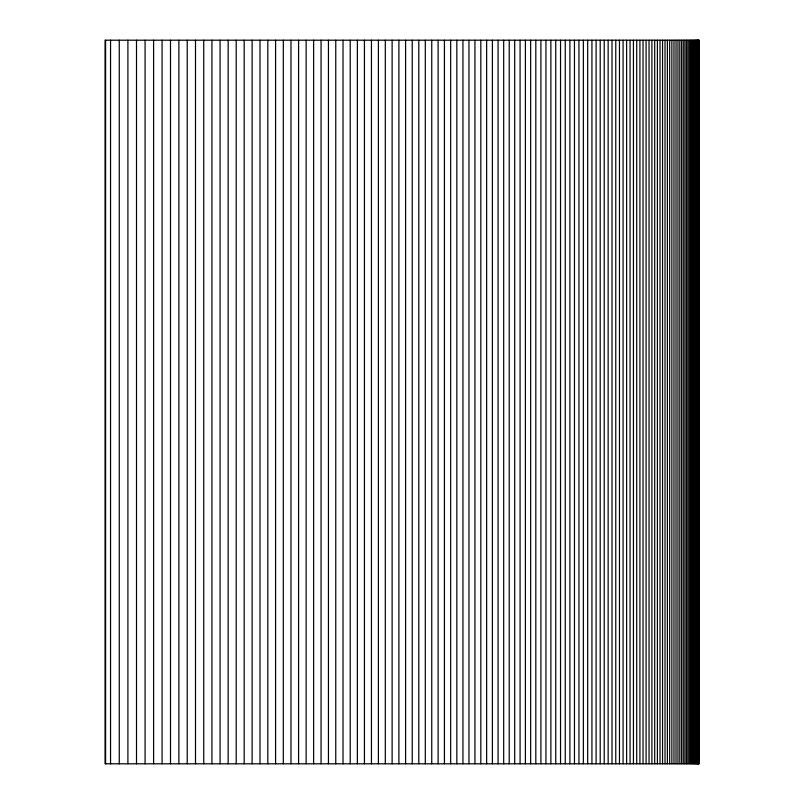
<?xml version="1.0" encoding="UTF-8"?>
<svg xmlns="http://www.w3.org/2000/svg" width="804" height="804" viewBox="0 0 804 804"><rect width="100%" height="100%" fill="white"/><g stroke="black" fill="none" stroke-linecap="round" stroke-linejoin="round"><path stroke-width="1.21" d="M698.897 40.2L698.897 763.8M698.545 40.2L698.545 763.8M698.244 40.2L698.244 763.8M697.852 40.2L697.852 763.8M697.369 40.2L697.369 763.8M696.807 40.2L696.807 763.8M696.153 40.2L696.153 763.8M695.42 40.2L695.42 763.8M694.596 40.2L694.596 763.8M693.681 40.2L693.681 763.8M692.686 40.2L692.686 763.8M691.601 40.2L691.601 763.8M690.425 40.2L690.425 763.8M689.169 40.2L689.169 763.8M687.822 40.2L687.822 763.8M686.395 40.2L686.395 763.8M684.877 40.2L684.877 763.8M683.279 40.2L683.279 763.8M681.591 40.2L681.591 763.8M679.812 40.2L679.812 763.8M677.953 40.2L677.953 763.8M676.013 40.2L676.013 763.8M673.983 40.2L673.983 763.8M671.863 40.2L671.863 763.8M669.672 40.2L669.672 763.8M667.38 40.2L667.38 763.8M665.019 40.2L665.019 763.8M662.556 40.2L662.556 763.8M660.024 40.2L660.024 763.8M657.401 40.2L657.401 763.8M654.697 40.2L654.697 763.8M651.903 40.2L651.903 763.8M649.039 40.2L649.039 763.8M646.084 40.2L646.084 763.8M643.039 40.2L643.039 763.8M639.924 40.2L639.924 763.8M636.718 40.2L636.718 763.8M633.431 40.2L633.431 763.8M630.065 40.2L630.065 763.8M626.617 40.2L626.617 763.8M623.08 40.2L623.08 763.8M619.472 40.2L619.472 763.8M615.774 40.2L615.774 763.8M612.005 40.2L612.005 763.8M608.146 40.2L608.146 763.8M604.216 40.2L604.216 763.8M600.206 40.2L600.206 763.8M596.106 40.2L596.106 763.8M591.935 40.2L591.935 763.8M587.684 40.2L587.684 763.8M583.352 40.2L583.352 763.8M578.95 40.2L578.95 763.8M574.458 40.2L574.458 763.8M569.895 40.2L569.895 763.8M565.252 40.2L565.252 763.8M560.539 40.2L560.539 763.8M555.745 40.2L555.745 763.8M550.871 40.2L550.871 763.8M545.926 40.2L545.926 763.8M540.911 40.2L540.911 763.8M535.816 40.2L535.816 763.8M530.64 40.2L530.64 763.8M525.394 40.2L525.394 763.8M520.077 40.2L520.077 763.8M514.691 40.2L514.691 763.8M509.223 40.2L509.223 763.8M503.686 40.2L503.686 763.8M498.078 40.2L498.078 763.8M492.4 40.2L492.4 763.8M486.641 40.2L486.641 763.8M480.822 40.2L480.822 763.8M474.933 40.2L474.933 763.8M468.963 40.2L468.963 763.8M462.933 40.2L462.933 763.8M456.833 40.2L456.833 763.8M450.662 40.2L450.662 763.8M444.421 40.2L444.421 763.8M438.12 40.2L438.12 763.8M431.748 40.2L431.748 763.8M425.306 40.2L425.306 763.8M418.804 40.2L418.804 763.8M412.231 40.2L412.231 763.8M405.588 40.2L405.588 763.8M398.895 40.2L398.895 763.8M392.121 40.2L392.121 763.8M385.297 40.2L385.297 763.8M378.403 40.2L378.403 763.8M371.448 40.2L371.448 763.8M364.433 40.2L364.433 763.8M357.358 40.2L357.358 763.8M350.212 40.2L350.212 763.8M343.017 40.2L343.017 763.8M335.76 40.2L335.76 763.8M328.444 40.2L328.444 763.8M321.057 40.2L321.057 763.8M313.63 40.2L313.63 763.8M306.133 40.2L306.133 763.8M298.585 40.2L298.585 763.8M290.978 40.2L290.978 763.8M283.309 40.2L283.309 763.8M275.591 40.2L275.591 763.8M267.822 40.2L267.822 763.8M259.993 40.2L259.993 763.8M252.114 40.2L252.114 763.8M244.185 40.2L244.185 763.8M236.195 40.2L236.195 763.8M228.155 40.2L228.155 763.8M220.075 40.2L220.075 763.8M211.934 40.2L211.934 763.8M203.744 40.2L203.744 763.8M195.503 40.2L195.503 763.8M187.221 40.2L187.221 763.8M178.88 40.2L178.88 763.8M170.498 40.2L170.498 763.8M162.076 40.2L162.076 763.8M153.594 40.2L153.594 763.8M145.082 40.2L145.082 763.8M136.509 40.2L136.509 763.8M127.906 40.2L127.906 763.8M119.253 40.2L119.253 763.8M110.55 40.2L110.55 763.8M105.595 40.2L105.595 763.8M698.937 40.2L105.063 40.2L105.063 763.8L698.937 763.8L698.937 40.2"/></g></svg>
